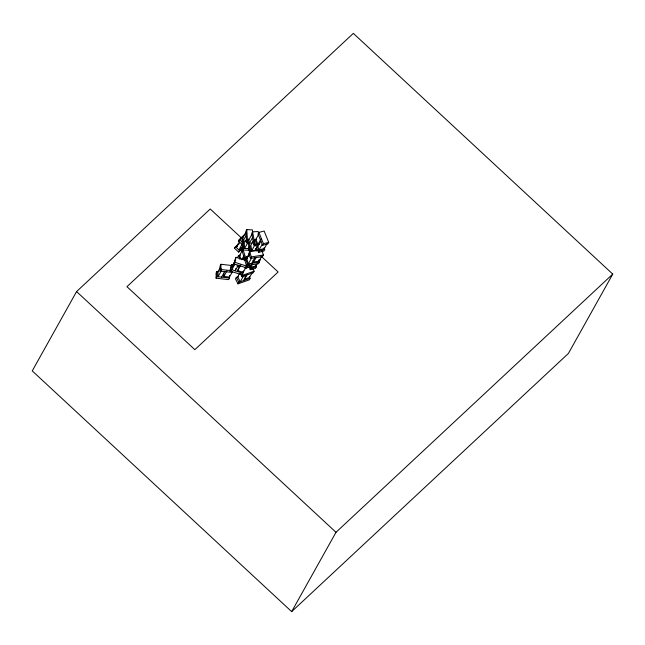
<?xml version="1.0" encoding="UTF-8"?>
<svg xmlns="http://www.w3.org/2000/svg" width="645" height="645" viewBox="0 0 645 645"><rect width="100%" height="100%" fill="white"/><g stroke="black" fill="none" stroke-linecap="round" stroke-linejoin="round"><path stroke-width="0.97" d="M229.531 275.447L229.515 278.06L228.644 279.624L216.075 278.189L216.099 272.972L216.978 271.408L218.905 271.626M216.075 278.189L216.946 276.624L216.978 271.408M232.627 272.488L220.058 271.061L220.082 265.837L220.961 264.273L233.53 265.708M220.058 271.061L220.937 269.497L220.961 264.273M221.13 268.57L221.122 271.182L218.01 276.745L218.034 271.529L220.259 267.546M232.587 271.505L229.475 277.068L223.815 276.423L223.831 273.158M229.475 277.068L229.483 275.431M243.592 270.844L242.125 274.907L229.878 270.964L232.023 264.442L233.901 265.055M229.878 270.964L232.023 264.442M247.406 264.563L246.108 267.78L233.861 263.829L236.006 257.315L245.431 260.346M233.861 263.829L236.006 257.315M235.868 268.36L235.232 270.836L238.344 265.272M246.301 266.828L243.189 272.392L237.683 270.618L239.803 265.135M242.125 274.907L242.972 271.601M246.108 267.78L246.535 266.127M76.578 291.58L32.25 370.899L291.669 611.621L568.422 353.42L612.75 274.101L353.331 33.379L76.578 291.58L335.997 532.302L291.669 611.621M242.81 248.204L238.642 252.09L234.409 248.164L238.763 243.358M242.633 244.963L238.4 241.028L239.271 239.464L245.527 233.635M239.351 241.964L236.239 247.527L237.489 246.358M252.622 232.821L252.429 229.902L246.777 229.604L245.906 231.176L246.688 242.843L248.575 242.939M242.859 237.723L245.971 232.16M221.541 277.148L224.726 271.569M246.197 235.441L243.084 241.004L245.906 241.149M223.815 276.423L226.927 270.86M241.996 244.415L238.884 249.978L242.633 246.487M238.642 252.09L242.996 247.285M246.511 239.19L244.286 243.165L244.64 248.422L247.753 242.851M235.723 260.008L233.055 264.781L231.789 269.731L234.893 264.168M237.755 257.024L238.634 255.46L240.432 255.146M258.532 233.482L258.177 231.531L252.606 231.805L251.735 233.369L253.864 245.044L256.646 244.866M242.318 250.558L239.658 255.323L240.762 258.774M242.705 249.97L243.584 248.406L242.794 236.739L241.923 238.303L242.705 249.97L248.349 250.268L249.228 248.704L243.584 248.406M246.688 242.843L247.567 241.278L246.777 229.604M248.801 239.924L251.913 234.361M252.509 237.642L249.397 243.205L252.187 243.068M241.754 259.709L243.979 255.734M248.172 248.599L249.502 246.221M242.746 259.572L244.076 257.186M253.058 241.286L250.841 245.261L251.792 250.518L255.275 250.341L257.057 247.164M256.654 239.069L254.896 239.513L254.025 241.077L258.597 252.389L263.869 251.066L264.74 249.502L264.039 247.761M258.879 232.385L258.008 233.95L262.588 245.261L267.852 243.939L268.723 242.367L264.152 231.055L258.879 232.385L263.458 243.697L262.588 245.261M237.683 270.618L240.795 265.055M258.564 234.538L255.896 239.311L257.96 244.399L259.604 243.987M245.656 258.427L246.527 256.863L248.285 256.42M247.599 258.564L245.745 258.855L244.866 260.419L246.438 265.611L258.516 263.7L259.387 262.136L258.863 260.403M259.016 250.26L249.728 251.727L248.849 253.292L250.429 258.476L262.499 256.573L263.37 255.009L262.064 250.679M250.752 250.615L249.881 252.179L247.744 240.504L248.623 238.94L250.752 250.615L256.323 250.333L255.968 248.389M253.864 245.044L254.735 243.479L252.606 231.805M247.527 256.662L249.309 253.485M238.207 276.681L236.336 277.342L235.457 278.914L237.989 283.856L249.228 279.89L250.107 278.326L249.26 276.681M249.43 253.92L246.761 258.693L248.333 263.886L251.445 258.314M251.792 250.518L254.904 244.947M239.497 273.649L237.715 276.826L240.246 281.776L243.358 276.213L246.519 275.092L243.407 280.664M257.96 244.399L261.064 238.835M246.438 265.611L247.317 264.047L245.745 258.855M250.429 258.476L251.3 256.912L249.728 251.727M257.798 246.688L260.911 241.125M237.989 283.856L238.868 282.292L250.107 278.326M240.287 273.432L241.98 276.729L242.851 275.165L254.09 271.198L252.405 267.901M262.201 244.31L259.088 249.873L264.353 248.543L267.022 243.778M251.727 263.345L254.839 257.782M258.597 252.389L259.475 250.824L264.74 249.502M252.493 264.047L250.72 267.224L255.984 265.901L257.323 263.515M261.709 256.396L259.048 261.169L253.614 262.023L256.275 257.25M247.196 274.423L244.528 279.196L249.583 277.414L252.251 272.642M248.115 264.523L250.228 269.739L251.107 268.175L256.371 266.853L255.67 265.111M254.09 271.198L253.219 272.762L241.98 276.729M256.371 266.853L255.501 268.417L250.228 269.739M259.483 261.289L260.354 259.725L258.605 260.161M238.4 241.028L241.875 237.795M234.409 248.164L239.279 243.633M335.997 532.302L612.75 274.101M245.003 268.562L249.688 266.909M263.458 243.697L268.723 242.367M245.914 266.337L247.72 266.022L246.842 267.586L245.044 267.901M251.3 256.912L263.37 255.009M247.317 264.047L259.387 262.136M230.717 267.046L232.651 267.272M220.937 269.497L231.571 270.707M216.946 276.624L229.515 278.06M234.74 262.265L246.987 266.208M236.731 265.966L239.561 266.869M231.144 266.014L233.03 266.619M230.757 269.4L243.004 273.343M241.222 237.747L210.238 208.996L126.96 286.686L194.846 349.671L278.116 271.98L261.144 256.234M239.271 239.464L243.504 243.399M235.288 246.6L239.521 250.526M242.012 273.512L242.851 275.165M236.336 277.342L238.868 282.292M254.896 239.513L259.475 250.824M255.783 248.414L256.839 251.018M246.527 256.863L247.237 258.605M249.696 264.7L251.107 268.175M248.639 249.309L249.559 252.187M245.987 258.871L242.617 248.325L241.746 249.889L245.116 260.435M238.634 255.46L239.859 259.29M253.122 260.403L253.614 262.023"/></g></svg>
